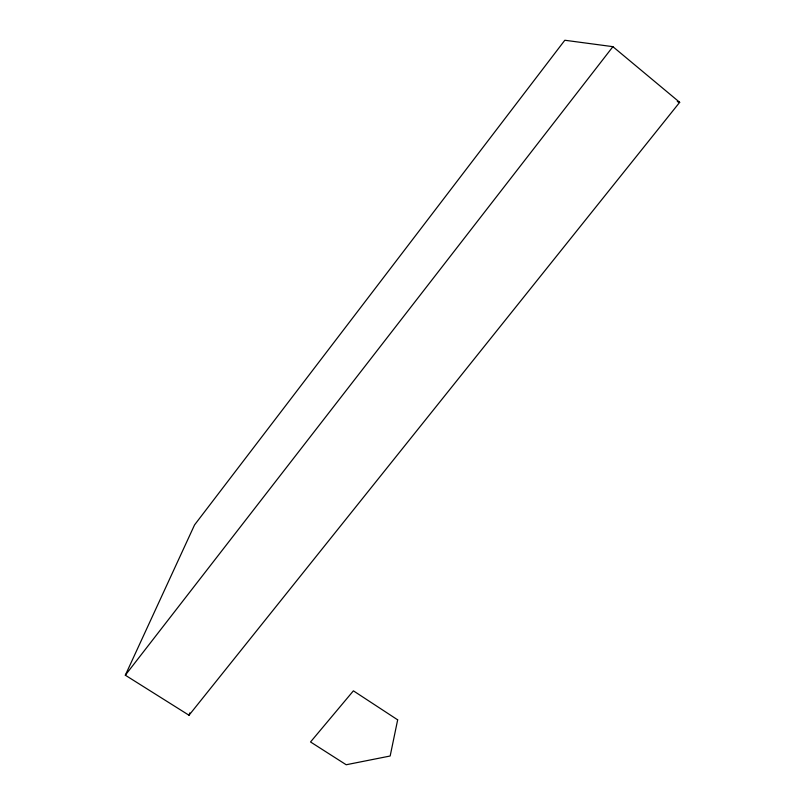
<?xml version="1.0" encoding="UTF-8"?>
<svg xmlns="http://www.w3.org/2000/svg" width="805" height="805" viewBox="0 0 805 805"><rect width="100%" height="100%" fill="white"/><g stroke="black" fill="none" stroke-linecap="round" stroke-linejoin="round"><path stroke-width="1.21" d="M189.014 715.243L679.682 102.326L612.907 46.67L564.818 40.25L194.558 524.91L125.318 675.204L189.014 715.243L189.829 712.868M125.318 675.204L612.907 46.67M677.287 101.571L679.682 102.326M397.67 719.841L390.163 756.006L346.2 764.75L310.539 741.969L353.395 690.841L397.67 719.841"/></g></svg>
